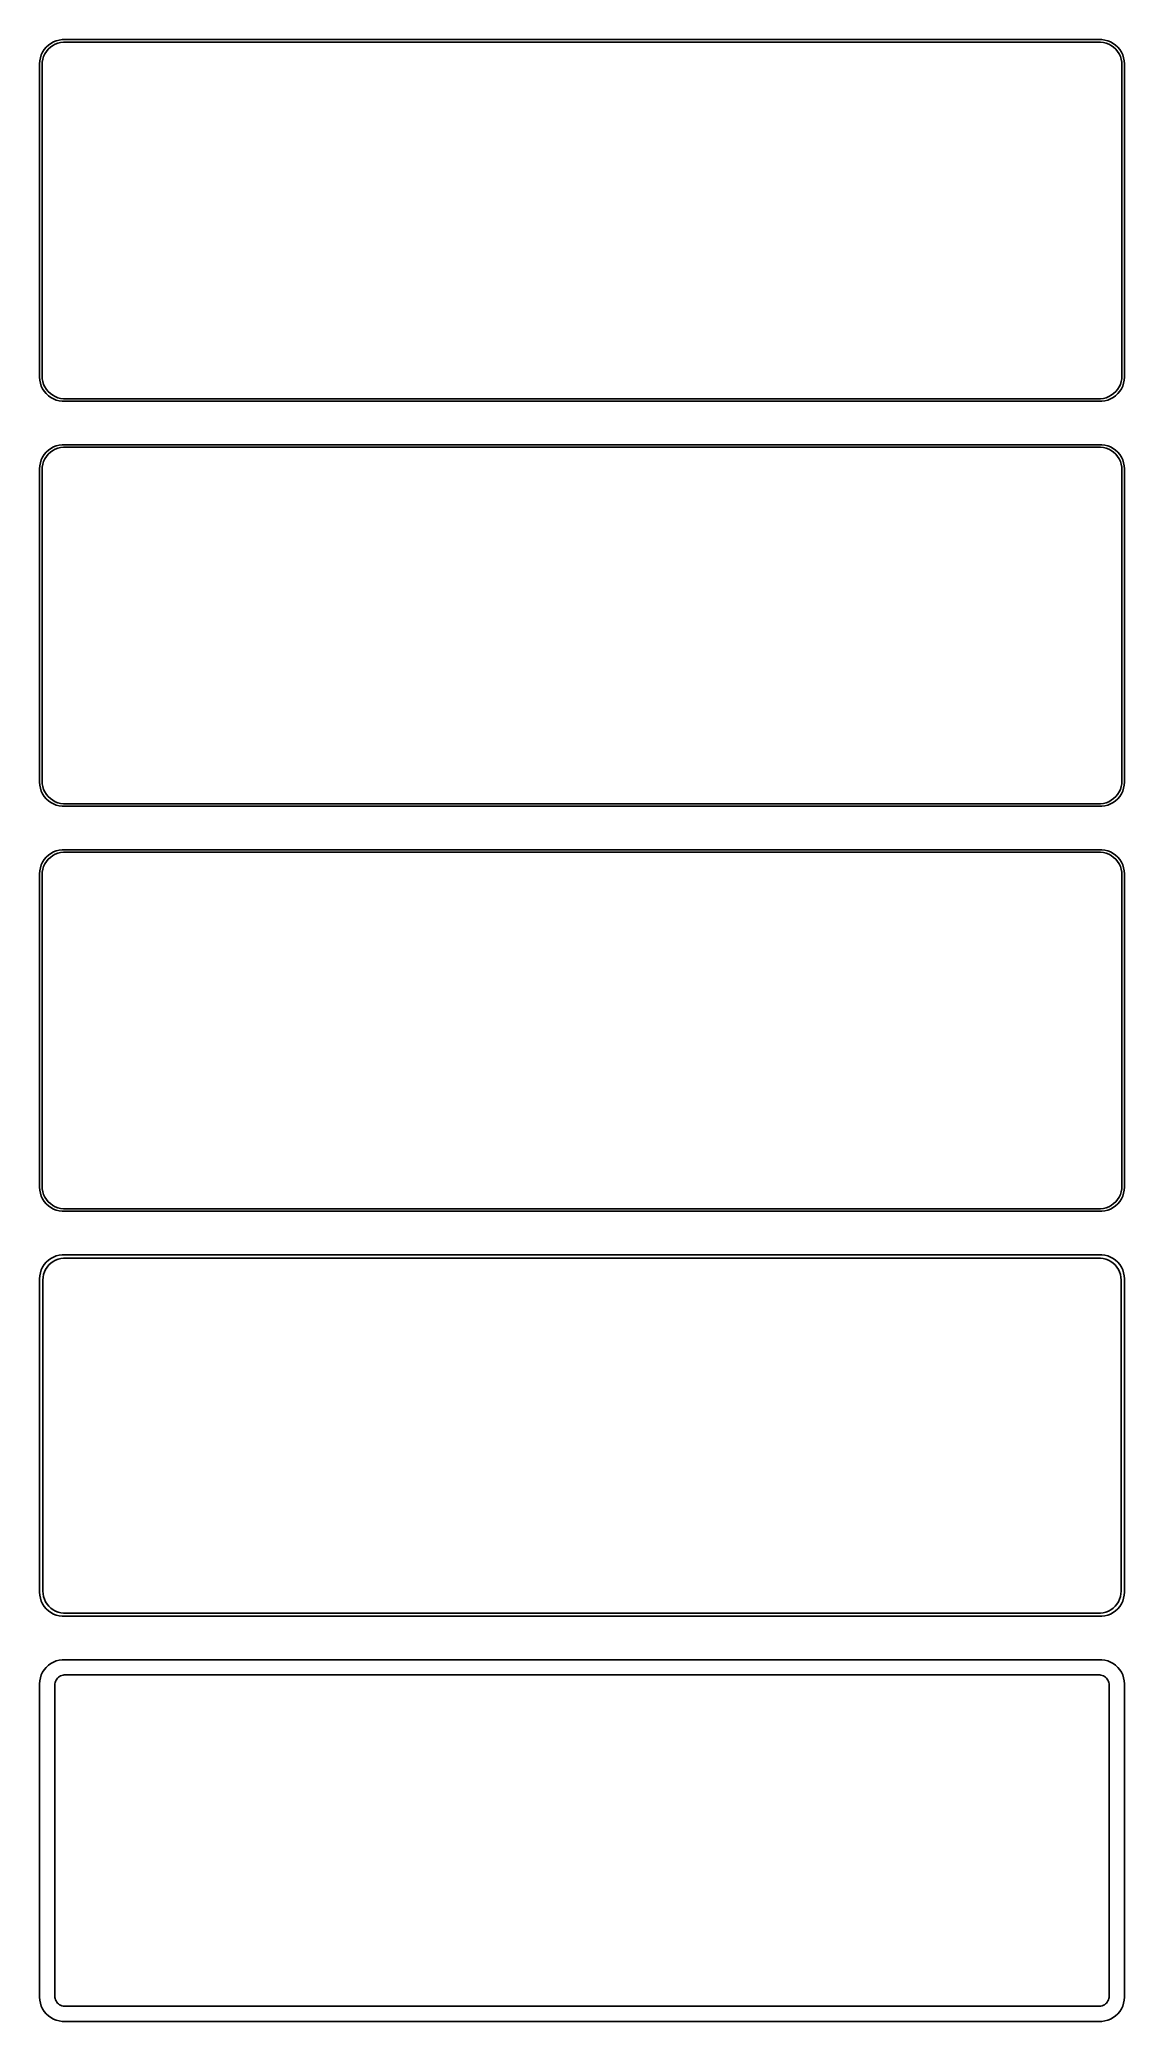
# Model space of a CAD drawing. Header units: metres. Extents: x -112 to 112, y 383 to 793.
import ezdxf

# ---------------------------------------------------------------- set-up
doc = ezdxf.new("R2010")
doc.units = ezdxf.units.M

msp = doc.modelspace()

# ---------------------------------------------------------------- linework, layer by layer
for p, q in [((-109.045, 793.255), (-109.629, 793.024)), ((-108.437, 793.411), (-109.045, 793.255)), ((-107.814, 793.49), (-108.437, 793.411)), ((107.814, 793.49), (-107.814, 793.49)), ((108.437, 793.411), (107.814, 793.49)), ((109.045, 793.255), (108.437, 793.411)), ((109.629, 793.024), (109.045, 793.255)), ((-112.461, 789.127), (-112.5, 788.5)), ((-112.343, 789.743), (-112.461, 789.127)), ((-112.149, 790.341), (-112.343, 789.743)), ((-111.882, 790.909), (-112.149, 790.341)), ((-111.963, 788.845), (-111.851, 789.431)), ((-111.545, 791.439), (-111.882, 790.909)), ((-111.851, 789.431), (-111.666, 789.999)), ((-111.666, 789.999), (-111.412, 790.538)), ((-111.145, 791.923), (-111.545, 791.439)), ((-111.412, 790.538), (-111.093, 791.042)), ((-110.687, 792.353), (-111.145, 791.923)), ((-111.093, 791.042), (-110.713, 791.502)), ((-110.713, 791.502), (-110.278, 791.91)), ((-110.179, 792.722), (-110.687, 792.353)), ((-110.278, 791.91), (-109.795, 792.261)), ((-109.629, 793.024), (-110.179, 792.722)), ((-109.795, 792.261), (-109.272, 792.548)), ((-109.272, 792.548), (-108.718, 792.768)), ((-108.718, 792.768), (-108.14, 792.916)), ((-108.14, 792.916), (-107.548, 792.991)), ((-107.548, 792.991), (107.548, 792.991)), ((107.548, 792.991), (108.14, 792.916)), ((108.14, 792.916), (108.718, 792.768)), ((108.718, 792.768), (109.272, 792.548)), ((109.272, 792.548), (109.795, 792.261)), ((110.179, 792.722), (109.629, 793.024)), ((109.795, 792.261), (110.278, 791.91)), ((110.687, 792.353), (110.179, 792.722)), ((110.278, 791.91), (110.713, 791.502)), ((111.145, 791.923), (110.687, 792.353)), ((110.713, 791.502), (111.093, 791.042)), ((111.093, 791.042), (111.412, 790.538)), ((111.545, 791.439), (111.145, 791.923)), ((111.412, 790.538), (111.666, 789.999)), ((111.882, 790.909), (111.545, 791.439)), ((111.666, 789.999), (111.851, 789.431)), ((111.851, 789.431), (111.963, 788.845)), ((112.149, 790.341), (111.882, 790.909)), ((112.343, 789.743), (112.149, 790.341)), ((112.461, 789.127), (112.343, 789.743)), ((112.5, 788.5), (112.461, 789.127)), ((-112.5, 788.5), (-112.5, 723.5)), ((-112, 788.25), (-111.963, 788.845)), ((-112, 723.75), (-112, 788.25)), ((111.963, 788.845), (112, 788.25)), ((112, 788.25), (112, 723.75)), ((112.5, 723.5), (112.5, 788.5)), ((-112.5, 723.5), (-112.461, 722.873)), ((-111.963, 723.155), (-112, 723.75)), ((112, 723.75), (111.963, 723.155)), ((112.461, 722.873), (112.5, 723.5)), ((-112.461, 722.873), (-112.343, 722.257)), ((-112.343, 722.257), (-112.149, 721.659)), ((-112.149, 721.659), (-111.882, 721.091)), ((-111.851, 722.569), (-111.963, 723.155)), ((-111.882, 721.091), (-111.545, 720.561)), ((-111.666, 722.001), (-111.851, 722.569)), ((-111.412, 721.462), (-111.666, 722.001)), ((-111.545, 720.561), (-111.145, 720.077)), ((-111.093, 720.958), (-111.412, 721.462)), ((-111.145, 720.077), (-110.687, 719.647)), ((-110.713, 720.498), (-111.093, 720.958)), ((-110.278, 720.09), (-110.713, 720.498)), ((-110.687, 719.647), (-110.179, 719.278)), ((-109.795, 719.739), (-110.278, 720.09)), ((-110.179, 719.278), (-109.629, 718.976)), ((-109.272, 719.452), (-109.795, 719.739)), ((-108.718, 719.232), (-109.272, 719.452)), ((-108.14, 719.084), (-108.718, 719.232)), ((108.718, 719.232), (108.14, 719.084)), ((109.272, 719.452), (108.718, 719.232)), ((109.795, 719.739), (109.272, 719.452)), ((109.629, 718.976), (110.179, 719.278)), ((110.278, 720.09), (109.795, 719.739)), ((110.179, 719.278), (110.687, 719.647)), ((110.713, 720.498), (110.278, 720.09)), ((110.687, 719.647), (111.145, 720.077)), ((111.093, 720.958), (110.713, 720.498)), ((111.412, 721.462), (111.093, 720.958)), ((111.145, 720.077), (111.545, 720.561)), ((111.666, 722.001), (111.412, 721.462)), ((111.545, 720.561), (111.882, 721.091)), ((111.851, 722.569), (111.666, 722.001)), ((111.963, 723.155), (111.851, 722.569)), ((111.882, 721.091), (112.149, 721.659)), ((112.149, 721.659), (112.343, 722.257)), ((112.343, 722.257), (112.461, 722.873)), ((-109.629, 718.976), (-109.045, 718.745)), ((-109.045, 718.745), (-108.437, 718.589)), ((-108.437, 718.589), (-107.814, 718.51)), ((-107.548, 719.009), (-108.14, 719.084)), ((-107.814, 718.51), (107.814, 718.51)), ((107.548, 719.009), (-107.548, 719.009)), ((108.14, 719.084), (107.548, 719.009)), ((107.814, 718.51), (108.437, 718.589)), ((108.437, 718.589), (109.045, 718.745)), ((109.045, 718.745), (109.629, 718.976)), ((-111.882, 706.909), (-112.149, 706.341)), ((-111.545, 707.439), (-111.882, 706.909)), ((-111.145, 707.923), (-111.545, 707.439)), ((-111.412, 706.538), (-111.093, 707.042)), ((-110.687, 708.353), (-111.145, 707.923)), ((-111.093, 707.042), (-110.713, 707.502)), ((-110.713, 707.502), (-110.278, 707.91)), ((-110.179, 708.722), (-110.687, 708.353)), ((-110.278, 707.91), (-109.795, 708.261)), ((-109.629, 709.024), (-110.179, 708.722)), ((-109.795, 708.261), (-109.272, 708.548)), ((-109.045, 709.255), (-109.629, 709.024)), ((-109.272, 708.548), (-108.718, 708.768)), ((-108.437, 709.411), (-109.045, 709.255)), ((-108.718, 708.768), (-108.14, 708.916)), ((-107.814, 709.49), (-108.437, 709.411)), ((-108.14, 708.916), (-107.548, 708.991)), ((107.814, 709.49), (-107.814, 709.49)), ((-107.548, 708.991), (107.548, 708.991)), ((107.548, 708.991), (108.14, 708.916)), ((108.437, 709.411), (107.814, 709.49)), ((108.14, 708.916), (108.718, 708.768)), ((109.045, 709.255), (108.437, 709.411)), ((108.718, 708.768), (109.272, 708.548)), ((109.629, 709.024), (109.045, 709.255)), ((109.272, 708.548), (109.795, 708.261)), ((110.179, 708.722), (109.629, 709.024)), ((109.795, 708.261), (110.278, 707.91)), ((110.687, 708.353), (110.179, 708.722)), ((110.278, 707.91), (110.713, 707.502)), ((111.145, 707.923), (110.687, 708.353)), ((110.713, 707.502), (111.093, 707.042)), ((111.093, 707.042), (111.412, 706.538)), ((111.545, 707.439), (111.145, 707.923)), ((111.882, 706.909), (111.545, 707.439)), ((112.149, 706.341), (111.882, 706.909)), ((-112.461, 705.127), (-112.5, 704.5)), ((-112.5, 704.5), (-112.5, 639.5)), ((-112.343, 705.743), (-112.461, 705.127)), ((-112.149, 706.341), (-112.343, 705.743)), ((-112, 704.25), (-111.963, 704.845)), ((-112, 639.75), (-112, 704.25)), ((-111.963, 704.845), (-111.851, 705.431)), ((-111.851, 705.431), (-111.666, 705.999)), ((-111.666, 705.999), (-111.412, 706.538)), ((111.412, 706.538), (111.666, 705.999)), ((111.666, 705.999), (111.851, 705.431)), ((111.851, 705.431), (111.963, 704.845)), ((111.963, 704.845), (112, 704.25)), ((112, 704.25), (112, 639.75)), ((112.343, 705.743), (112.149, 706.341)), ((112.461, 705.127), (112.343, 705.743)), ((112.5, 704.5), (112.461, 705.127)), ((112.5, 639.5), (112.5, 704.5)), ((-112.5, 639.5), (-112.461, 638.873)), ((-112.461, 638.873), (-112.343, 638.257)), ((-112.343, 638.257), (-112.149, 637.659)), ((-112.149, 637.659), (-111.882, 637.091)), ((-111.963, 639.155), (-112, 639.75)), ((-111.851, 638.569), (-111.963, 639.155)), ((-111.882, 637.091), (-111.545, 636.561)), ((-111.666, 638.001), (-111.851, 638.569)), ((-111.412, 637.462), (-111.666, 638.001)), ((-111.093, 636.958), (-111.412, 637.462)), ((111.412, 637.462), (111.093, 636.958)), ((111.666, 638.001), (111.412, 637.462)), ((111.545, 636.561), (111.882, 637.091)), ((111.851, 638.569), (111.666, 638.001)), ((111.963, 639.155), (111.851, 638.569)), ((111.882, 637.091), (112.149, 637.659)), ((112, 639.75), (111.963, 639.155)), ((112.149, 637.659), (112.343, 638.257)), ((112.343, 638.257), (112.461, 638.873)), ((112.461, 638.873), (112.5, 639.5)), ((-111.545, 636.561), (-111.145, 636.077)), ((-111.145, 636.077), (-110.687, 635.647)), ((-110.713, 636.498), (-111.093, 636.958)), ((-110.278, 636.09), (-110.713, 636.498)), ((-110.687, 635.647), (-110.179, 635.278)), ((-109.795, 635.739), (-110.278, 636.09)), ((-110.179, 635.278), (-109.629, 634.976)), ((-109.272, 635.452), (-109.795, 635.739)), ((-109.629, 634.976), (-109.045, 634.745)), ((-108.718, 635.232), (-109.272, 635.452)), ((-109.045, 634.745), (-108.437, 634.589)), ((-108.14, 635.084), (-108.718, 635.232)), ((-108.437, 634.589), (-107.814, 634.51)), ((-107.548, 635.009), (-108.14, 635.084)), ((-107.814, 634.51), (107.814, 634.51)), ((107.548, 635.009), (-107.548, 635.009)), ((108.14, 635.084), (107.548, 635.009)), ((107.814, 634.51), (108.437, 634.589)), ((108.718, 635.232), (108.14, 635.084)), ((108.437, 634.589), (109.045, 634.745)), ((109.272, 635.452), (108.718, 635.232)), ((109.045, 634.745), (109.629, 634.976)), ((109.795, 635.739), (109.272, 635.452)), ((109.629, 634.976), (110.179, 635.278)), ((110.278, 636.09), (109.795, 635.739)), ((110.179, 635.278), (110.687, 635.647)), ((110.713, 636.498), (110.278, 636.09)), ((110.687, 635.647), (111.145, 636.077)), ((111.093, 636.958), (110.713, 636.498)), ((111.145, 636.077), (111.545, 636.561)), ((-110.179, 624.722), (-110.687, 624.353)), ((-109.629, 625.024), (-110.179, 624.722)), ((-109.045, 625.255), (-109.629, 625.024)), ((-109.272, 624.548), (-108.718, 624.768)), ((-108.437, 625.411), (-109.045, 625.255)), ((-108.718, 624.768), (-108.14, 624.916)), ((-107.814, 625.49), (-108.437, 625.411)), ((-108.14, 624.916), (-107.548, 624.991)), ((107.814, 625.49), (-107.814, 625.49)), ((-107.548, 624.991), (107.548, 624.991)), ((107.548, 624.991), (108.14, 624.916)), ((108.437, 625.411), (107.814, 625.49)), ((108.14, 624.916), (108.718, 624.768)), ((109.045, 625.255), (108.437, 625.411)), ((108.718, 624.768), (109.272, 624.548)), ((109.629, 625.024), (109.045, 625.255)), ((110.179, 624.722), (109.629, 625.024)), ((110.687, 624.353), (110.179, 624.722)), ((-112.461, 621.127), (-112.5, 620.5)), ((-112.343, 621.743), (-112.461, 621.127)), ((-112.149, 622.341), (-112.343, 621.743)), ((-111.882, 622.909), (-112.149, 622.341)), ((-112, 620.25), (-111.963, 620.845)), ((-111.963, 620.845), (-111.851, 621.431)), ((-111.545, 623.439), (-111.882, 622.909)), ((-111.851, 621.431), (-111.666, 621.999)), ((-111.666, 621.999), (-111.412, 622.538)), ((-111.145, 623.923), (-111.545, 623.439)), ((-111.412, 622.538), (-111.093, 623.042)), ((-110.687, 624.353), (-111.145, 623.923)), ((-111.093, 623.042), (-110.713, 623.502)), ((-110.713, 623.502), (-110.278, 623.91)), ((-110.278, 623.91), (-109.795, 624.261)), ((-109.795, 624.261), (-109.272, 624.548)), ((109.272, 624.548), (109.795, 624.261)), ((109.795, 624.261), (110.278, 623.91)), ((110.278, 623.91), (110.713, 623.502)), ((111.145, 623.923), (110.687, 624.353)), ((110.713, 623.502), (111.093, 623.042)), ((111.093, 623.042), (111.412, 622.538)), ((111.545, 623.439), (111.145, 623.923)), ((111.412, 622.538), (111.666, 621.999)), ((111.882, 622.909), (111.545, 623.439)), ((111.666, 621.999), (111.851, 621.431)), ((111.851, 621.431), (111.963, 620.845)), ((112.149, 622.341), (111.882, 622.909)), ((111.963, 620.845), (112, 620.25)), ((112.343, 621.743), (112.149, 622.341)), ((112.461, 621.127), (112.343, 621.743)), ((112.5, 620.5), (112.461, 621.127)), ((-112.5, 620.5), (-112.5, 555.5)), ((-112, 555.75), (-112, 620.25)), ((112, 620.25), (112, 555.75)), ((112.5, 555.5), (112.5, 620.5)), ((-112.5, 555.5), (-112.461, 554.873)), ((-112.461, 554.873), (-112.343, 554.257)), ((-111.963, 555.155), (-112, 555.75)), ((-111.851, 554.569), (-111.963, 555.155)), ((111.963, 555.155), (111.851, 554.569)), ((112, 555.75), (111.963, 555.155)), ((112.343, 554.257), (112.461, 554.873)), ((112.461, 554.873), (112.5, 555.5)), ((-112.343, 554.257), (-112.149, 553.659)), ((-112.149, 553.659), (-111.882, 553.091)), ((-111.882, 553.091), (-111.545, 552.561)), ((-111.666, 554.001), (-111.851, 554.569)), ((-111.412, 553.462), (-111.666, 554.001)), ((-111.545, 552.561), (-111.145, 552.077)), ((-111.093, 552.958), (-111.412, 553.462)), ((-111.145, 552.077), (-110.687, 551.647)), ((-110.713, 552.498), (-111.093, 552.958)), ((-110.278, 552.09), (-110.713, 552.498)), ((-110.687, 551.647), (-110.179, 551.278)), ((-109.795, 551.739), (-110.278, 552.09)), ((-110.179, 551.278), (-109.629, 550.976)), ((-109.272, 551.452), (-109.795, 551.739)), ((-109.629, 550.976), (-109.045, 550.745)), ((-108.718, 551.232), (-109.272, 551.452)), ((-109.045, 550.745), (-108.437, 550.589)), ((-108.14, 551.084), (-108.718, 551.232)), ((-107.548, 551.009), (-108.14, 551.084)), ((107.548, 551.009), (-107.548, 551.009)), ((108.14, 551.084), (107.548, 551.009)), ((108.718, 551.232), (108.14, 551.084)), ((108.437, 550.589), (109.045, 550.745)), ((109.272, 551.452), (108.718, 551.232)), ((109.045, 550.745), (109.629, 550.976)), ((109.795, 551.739), (109.272, 551.452)), ((109.629, 550.976), (110.179, 551.278)), ((110.278, 552.09), (109.795, 551.739)), ((110.179, 551.278), (110.687, 551.647)), ((110.713, 552.498), (110.278, 552.09)), ((110.687, 551.647), (111.145, 552.077)), ((111.093, 552.958), (110.713, 552.498)), ((111.412, 553.462), (111.093, 552.958)), ((111.145, 552.077), (111.545, 552.561)), ((111.666, 554.001), (111.412, 553.462)), ((111.545, 552.561), (111.882, 553.091)), ((111.851, 554.569), (111.666, 554.001)), ((111.882, 553.091), (112.149, 553.659)), ((112.149, 553.659), (112.343, 554.257)), ((-108.437, 550.589), (-107.814, 550.51)), ((-107.814, 550.51), (107.814, 550.51)), ((107.814, 550.51), (108.437, 550.589)), ((-111.882, 538.909), (-112.149, 538.341)), ((-111.545, 539.439), (-111.882, 538.909)), ((-111.145, 539.923), (-111.545, 539.439)), ((-111.507, 537.935), (-111.262, 538.456)), ((-111.262, 538.456), (-110.954, 538.941)), ((-110.687, 540.353), (-111.145, 539.923)), ((-110.954, 538.941), (-110.588, 539.384)), ((-110.179, 540.722), (-110.687, 540.353)), ((-110.588, 539.384), (-110.168, 539.778)), ((-109.629, 541.024), (-110.179, 540.722)), ((-110.168, 539.778), (-109.703, 540.116)), ((-109.703, 540.116), (-109.199, 540.393)), ((-109.045, 541.255), (-109.629, 541.024)), ((-109.199, 540.393), (-108.665, 540.604)), ((-108.437, 541.411), (-109.045, 541.255)), ((-108.665, 540.604), (-108.108, 540.747)), ((-107.814, 541.49), (-108.437, 541.411)), ((-108.108, 540.747), (-107.537, 540.819)), ((107.814, 541.49), (-107.814, 541.49)), ((-107.537, 540.819), (107.537, 540.819)), ((107.537, 540.819), (108.108, 540.747)), ((108.437, 541.411), (107.814, 541.49)), ((108.108, 540.747), (108.665, 540.604)), ((109.045, 541.255), (108.437, 541.411)), ((108.665, 540.604), (109.199, 540.393)), ((109.629, 541.024), (109.045, 541.255)), ((109.199, 540.393), (109.703, 540.116)), ((110.179, 540.722), (109.629, 541.024)), ((109.703, 540.116), (110.168, 539.778)), ((110.168, 539.778), (110.588, 539.384)), ((110.687, 540.353), (110.179, 540.722)), ((110.588, 539.384), (110.954, 538.941)), ((111.145, 539.923), (110.687, 540.353)), ((110.954, 538.941), (111.262, 538.456)), ((111.545, 539.439), (111.145, 539.923)), ((111.262, 538.456), (111.507, 537.935)), ((111.882, 538.909), (111.545, 539.439)), ((112.149, 538.341), (111.882, 538.909)), ((-112.461, 537.127), (-112.5, 536.5)), ((-112.5, 536.5), (-112.5, 471.5)), ((-112.343, 537.743), (-112.461, 537.127)), ((-112.149, 538.341), (-112.343, 537.743)), ((-111.828, 536.25), (-111.792, 536.824)), ((-111.828, 471.75), (-111.828, 536.25)), ((-111.792, 536.824), (-111.685, 537.389)), ((-111.685, 537.389), (-111.507, 537.935)), ((111.507, 537.935), (111.685, 537.389)), ((111.685, 537.389), (111.792, 536.824)), ((111.792, 536.824), (111.828, 536.25)), ((111.828, 536.25), (111.828, 471.75)), ((112.343, 537.743), (112.149, 538.341)), ((112.461, 537.127), (112.343, 537.743)), ((112.5, 536.5), (112.461, 537.127)), ((112.5, 471.5), (112.5, 536.5)), ((-112.5, 471.5), (-112.461, 470.873)), ((-112.461, 470.873), (-112.343, 470.257)), ((-112.343, 470.257), (-112.149, 469.659)), ((-112.149, 469.659), (-111.882, 469.091)), ((-111.882, 469.091), (-111.545, 468.561)), ((-111.792, 471.176), (-111.828, 471.75)), ((-111.685, 470.611), (-111.792, 471.176)), ((-111.507, 470.065), (-111.685, 470.611)), ((-111.545, 468.561), (-111.145, 468.077)), ((-111.262, 469.544), (-111.507, 470.065)), ((-110.954, 469.059), (-111.262, 469.544)), ((-110.588, 468.616), (-110.954, 469.059)), ((-110.168, 468.222), (-110.588, 468.616)), ((110.588, 468.616), (110.168, 468.222)), ((110.954, 469.059), (110.588, 468.616)), ((111.262, 469.544), (110.954, 469.059)), ((111.145, 468.077), (111.545, 468.561)), ((111.507, 470.065), (111.262, 469.544)), ((111.685, 470.611), (111.507, 470.065)), ((111.545, 468.561), (111.882, 469.091)), ((111.792, 471.176), (111.685, 470.611)), ((111.828, 471.75), (111.792, 471.176)), ((111.882, 469.091), (112.149, 469.659)), ((112.149, 469.659), (112.343, 470.257)), ((112.343, 470.257), (112.461, 470.873)), ((112.461, 470.873), (112.5, 471.5)), ((-111.145, 468.077), (-110.687, 467.647)), ((-110.687, 467.647), (-110.179, 467.278)), ((-110.179, 467.278), (-109.629, 466.976)), ((-109.703, 467.884), (-110.168, 468.222)), ((-109.199, 467.607), (-109.703, 467.884)), ((-109.629, 466.976), (-109.045, 466.745)), ((-108.665, 467.396), (-109.199, 467.607)), ((-109.045, 466.745), (-108.437, 466.589)), ((-108.108, 467.253), (-108.665, 467.396)), ((-108.437, 466.589), (-107.814, 466.51)), ((-107.537, 467.181), (-108.108, 467.253)), ((-107.814, 466.51), (107.814, 466.51)), ((107.537, 467.181), (-107.537, 467.181)), ((108.108, 467.253), (107.537, 467.181)), ((107.814, 466.51), (108.437, 466.589)), ((108.665, 467.396), (108.108, 467.253)), ((108.437, 466.589), (109.045, 466.745)), ((109.199, 467.607), (108.665, 467.396)), ((109.045, 466.745), (109.629, 466.976)), ((109.703, 467.884), (109.199, 467.607)), ((109.629, 466.976), (110.179, 467.278)), ((110.168, 468.222), (109.703, 467.884)), ((110.179, 467.278), (110.687, 467.647)), ((110.687, 467.647), (111.145, 468.077)), ((-110.687, 456.353), (-111.145, 455.923)), ((-110.179, 456.722), (-110.687, 456.353)), ((-109.629, 457.024), (-110.179, 456.722)), ((-109.045, 457.255), (-109.629, 457.024)), ((-108.437, 457.411), (-109.045, 457.255)), ((-107.814, 457.49), (-108.437, 457.411)), ((107.814, 457.49), (-107.814, 457.49)), ((108.437, 457.411), (107.814, 457.49)), ((109.045, 457.255), (108.437, 457.411)), ((109.629, 457.024), (109.045, 457.255)), ((110.179, 456.722), (109.629, 457.024)), ((110.687, 456.353), (110.179, 456.722)), ((111.145, 455.923), (110.687, 456.353)), ((-112.461, 453.127), (-112.5, 452.5)), ((-112.5, 452.5), (-112.5, 387.5)), ((-112.343, 453.743), (-112.461, 453.127)), ((-112.149, 454.341), (-112.343, 453.743)), ((-111.882, 454.909), (-112.149, 454.341)), ((-111.545, 455.439), (-111.882, 454.909)), ((-111.145, 455.923), (-111.545, 455.439)), ((-109.36, 452.25), (-109.343, 452.514)), ((-109.36, 387.75), (-109.36, 452.25)), ((-109.343, 452.514), (-109.293, 452.775)), ((-109.293, 452.775), (-109.211, 453.027)), ((-109.211, 453.027), (-109.099, 453.266)), ((-109.099, 453.266), (-108.957, 453.49)), ((-108.957, 453.49), (-108.788, 453.694)), ((-108.788, 453.694), (-108.595, 453.875)), ((-108.595, 453.875), (-108.38, 454.031)), ((-108.38, 454.031), (-108.148, 454.159)), ((-108.148, 454.159), (-107.902, 454.256)), ((-107.902, 454.256), (-107.645, 454.322)), ((-107.645, 454.322), (-107.382, 454.355)), ((-107.382, 454.355), (107.382, 454.355)), ((107.382, 454.355), (107.645, 454.322)), ((107.645, 454.322), (107.902, 454.256)), ((107.902, 454.256), (108.148, 454.159)), ((108.148, 454.159), (108.38, 454.031)), ((108.38, 454.031), (108.595, 453.875)), ((108.595, 453.875), (108.788, 453.694)), ((108.788, 453.694), (108.957, 453.49)), ((108.957, 453.49), (109.099, 453.266)), ((109.099, 453.266), (109.211, 453.027)), ((109.211, 453.027), (109.293, 452.775)), ((109.293, 452.775), (109.343, 452.514)), ((109.343, 452.514), (109.36, 452.25)), ((109.36, 452.25), (109.36, 387.75)), ((111.545, 455.439), (111.145, 455.923)), ((111.882, 454.909), (111.545, 455.439)), ((112.149, 454.341), (111.882, 454.909)), ((112.343, 453.743), (112.149, 454.341)), ((112.461, 453.127), (112.343, 453.743)), ((112.5, 452.5), (112.461, 453.127)), ((112.5, 387.5), (112.5, 452.5)), ((-112.5, 387.5), (-112.461, 386.873)), ((-112.461, 386.873), (-112.343, 386.257)), ((-109.343, 387.486), (-109.36, 387.75)), ((-109.293, 387.225), (-109.343, 387.486)), ((-109.211, 386.973), (-109.293, 387.225)), ((-109.099, 386.734), (-109.211, 386.973)), ((-108.957, 386.51), (-109.099, 386.734)), ((-108.788, 386.306), (-108.957, 386.51)), ((108.957, 386.51), (108.788, 386.306)), ((109.099, 386.734), (108.957, 386.51)), ((109.211, 386.973), (109.099, 386.734)), ((109.293, 387.225), (109.211, 386.973)), ((109.343, 387.486), (109.293, 387.225)), ((109.36, 387.75), (109.343, 387.486)), ((112.343, 386.257), (112.461, 386.873)), ((112.461, 386.873), (112.5, 387.5)), ((-112.343, 386.257), (-112.149, 385.659)), ((-112.149, 385.659), (-111.882, 385.091)), ((-111.882, 385.091), (-111.545, 384.561)), ((-111.545, 384.561), (-111.145, 384.077)), ((-111.145, 384.077), (-110.687, 383.647)), ((-110.687, 383.647), (-110.179, 383.278)), ((-110.179, 383.278), (-109.629, 382.976)), ((-109.629, 382.976), (-109.045, 382.745)), ((-109.045, 382.745), (-108.437, 382.589)), ((-108.595, 386.125), (-108.788, 386.306)), ((-108.38, 385.969), (-108.595, 386.125)), ((-108.437, 382.589), (-107.814, 382.51)), ((-108.148, 385.841), (-108.38, 385.969)), ((-107.902, 385.744), (-108.148, 385.841)), ((-107.645, 385.678), (-107.902, 385.744)), ((-107.814, 382.51), (107.814, 382.51)), ((-107.382, 385.645), (-107.645, 385.678)), ((107.382, 385.645), (-107.382, 385.645)), ((107.645, 385.678), (107.382, 385.645)), ((107.902, 385.744), (107.645, 385.678)), ((107.814, 382.51), (108.437, 382.589)), ((108.148, 385.841), (107.902, 385.744)), ((108.38, 385.969), (108.148, 385.841)), ((108.595, 386.125), (108.38, 385.969)), ((108.437, 382.589), (109.045, 382.745)), ((108.788, 386.306), (108.595, 386.125)), ((109.045, 382.745), (109.629, 382.976)), ((109.629, 382.976), (110.179, 383.278)), ((110.179, 383.278), (110.687, 383.647)), ((110.687, 383.647), (111.145, 384.077)), ((111.145, 384.077), (111.545, 384.561)), ((111.545, 384.561), (111.882, 385.091)), ((111.882, 385.091), (112.149, 385.659)), ((112.149, 385.659), (112.343, 386.257))]:
    msp.add_line(p, q)

doc.saveas('drawing.dxf')
